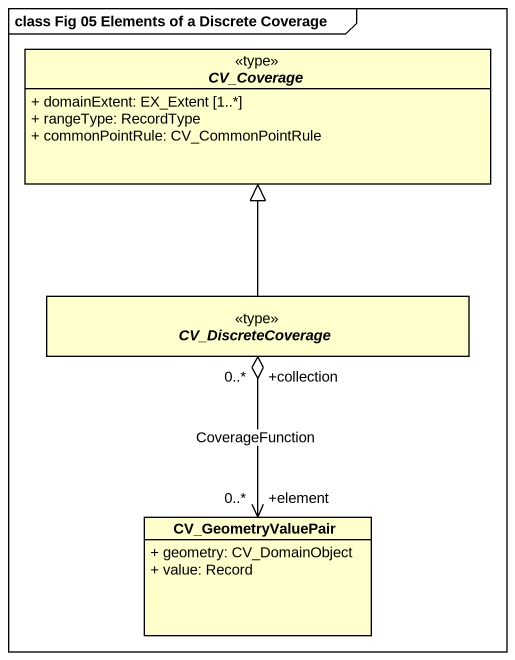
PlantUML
@startuml
mainframe class Fig 05 Elements of a Discrete Coverage
hide circle
hide empty members
skinparam classAttributeIconSize 0
abstract class CV_Coverage <<type>> {
  + domainExtent: EX_Extent [1..*]
  + rangeType: RecordType
  + commonPointRule: CV_CommonPointRule
}
abstract class CV_DiscreteCoverage <<type>>
class CV_GeometryValuePair {
  + geometry: CV_DomainObject
  + value: Record
}
CV_DiscreteCoverage -up-|> CV_Coverage
CV_GeometryValuePair "+element\n0..*" <-up-o "+collection\n0..*" CV_DiscreteCoverage : CoverageFunction
@enduml
